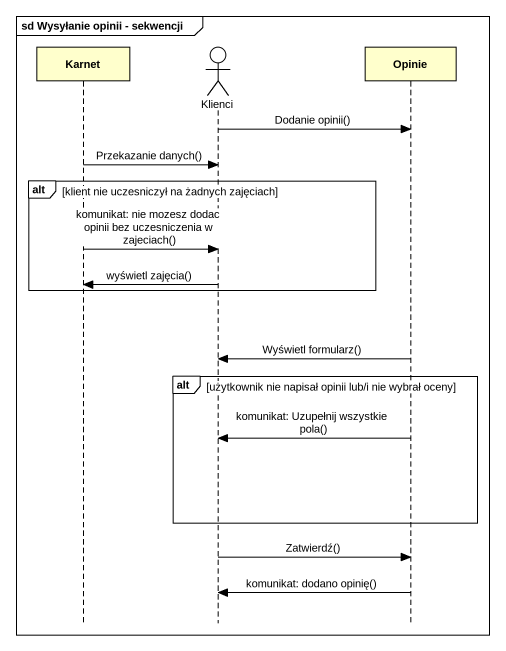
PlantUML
@startuml
mainframe sd Wysyłanie opinii - sekwencji
hide footbox
participant Karnet
actor Klienci
participant Opinie

Klienci -> Opinie : Dodanie opinii()
Karnet -> Klienci : Przekazanie danych()
alt klient nie uczesniczył na żadnych zajęciach
  Karnet -> Klienci : komunikat: nie mozesz dodac opinii bez uczesniczenia w zajeciach()
  Klienci -> Karnet : wyświetl zajęcia()
end
Opinie -> Klienci : Wyświetl formularz()
alt użytkownik nie napisał opinii lub/i nie wybrał oceny
  Opinie -> Klienci : komunikat: Uzupełnij wszystkie pola()
end
Klienci -> Opinie : Zatwierdź()
Opinie -> Klienci : komunikat: dodano opinię()
@enduml
